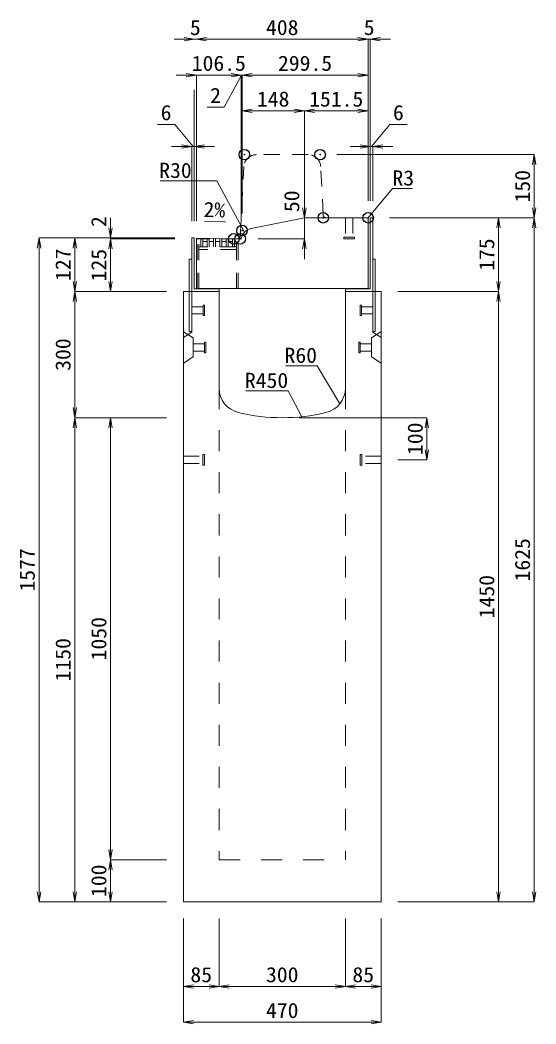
# Model space of a CAD drawing. Units: millimetres at full size. Extents: x -1809 to 57027, y -20349 to 17321.
# Drawn here: x 13777 to 15003, y -6386 to -4001 of the extents above; entities that cross this region are included whole.
import ezdxf
from ezdxf.enums import TextEntityAlignment as Align

# ---------------------------------------------------------------- set-up
doc = ezdxf.new("R2010")
doc.units = ezdxf.units.MM
doc.header["$LTSCALE"] = 50
doc.header["$PDMODE"] = 32
doc.header["$PDSIZE"] = 25
doc.linetypes.add('USER1', pattern=[2, 1, -1])
doc.linetypes.add('USER2', pattern=[1.35, 0.75, -0.6])
for name, color, linetype, lineweight in [('インサート', 3, 'USER2', 9), ('グレーチング', 7, 'USER2', 5), ('受枠', 3, 'Continuous', 5), ('寸法線', 7, 'Continuous', 13), ('引出線', 4, 'Continuous', 13), ('本体', 2, 'Continuous', 13)]:
    doc.layers.add(name, color=color, linetype=linetype, lineweight=lineweight)
doc.layers.add('作業エリア', color=11, linetype='Continuous')
doc.styles.add('ＭＳ 明朝', font='')
doc.styles.get('ＭＳ 明朝').set_extended_font_data('MS Mincho')

# ---------------------------------------------------------------- blocks, each defined once
blk = doc.blocks.new('open_arrow')
at = {"color": 0, "linetype": 'Continuous', "lineweight": -2}
blk.add_lwpolyline([(7.5, 1.25), (0, 0), (7.5, -1.25)], dxfattribs=at)

msp = doc.modelspace()

# ---------------------------------------------------------------- linework, layer by layer
at = {"layer": 'インサート'}
for p, q in [((14550.5, -4471.05), (14550.5, -4517.05)), ((14550.5, -4471.05), (14567.5, -4471.05)), ((14567.5, -4471.05), (14567.5, -4517.05)), ((14546.5, -4521.05), (14546.5, -4517.05)), ((14546.5, -4517.05), (14571.5, -4517.05)), ((14546.5, -4521.05), (14571.5, -4521.05)), ((14571.5, -4517.05), (14571.5, -4521.05)), ((14185, -4682.55), (14212, -4682.55)), ((14185, -4682.55), (14185, -4699.55)), ((14215, -4678.55), (14212, -4678.55)), ((14212, -4678.55), (14212, -4703.55)), ((14215, -4703.55), (14215, -4678.55)), ((14585, -4678.55), (14588, -4678.55)), ((14585, -4703.55), (14585, -4678.55)), ((14588, -4678.55), (14588, -4703.55)), ((14615, -4682.55), (14588, -4682.55)), ((14615, -4682.55), (14615, -4699.55)), ((14185, -4699.55), (14212, -4699.55)), ((14212, -4703.55), (14215, -4703.55)), ((14588, -4703.55), (14585, -4703.55)), ((14615, -4699.55), (14588, -4699.55)), ((14218.2, -4766.55), (14215.2, -4766.55)), ((14215.2, -4766.55), (14215.2, -4791.55)), ((14218.2, -4791.55), (14218.2, -4766.55)), ((14581.8, -4766.55), (14584.8, -4766.55)), ((14581.8, -4791.55), (14581.8, -4766.55)), ((14584.8, -4766.55), (14584.8, -4791.55)), ((14188.2, -4770.55), (14215.2, -4770.55)), ((14188.2, -4770.55), (14188.2, -4787.55)), ((14188.2, -4787.55), (14215.2, -4787.55)), ((14215.2, -4791.55), (14218.2, -4791.55)), ((14584.8, -4791.55), (14581.8, -4791.55)), ((14611.8, -4770.55), (14584.8, -4770.55)), ((14611.8, -4787.55), (14584.8, -4787.55)), ((14611.8, -4770.55), (14611.8, -4787.55)), ((14165, -5037.55), (14211, -5037.55)), ((14165, -5054.55), (14165, -5037.55)), ((14165, -5054.55), (14211, -5054.55)), ((14211, -5058.55), (14211, -5033.55)), ((14211, -5033.55), (14215, -5033.55)), ((14215, -5058.55), (14215, -5033.55)), ((14585, -5033.55), (14589, -5033.55)), ((14585, -5033.55), (14585, -5058.55)), ((14589, -5033.55), (14589, -5058.55)), ((14635, -5037.55), (14589, -5037.55)), ((14635, -5054.55), (14589, -5054.55)), ((14635, -5037.55), (14635, -5054.55)), ((14215, -5058.55), (14211, -5058.55)), ((14589, -5058.55), (14585, -5058.55))]:
    msp.add_line(p, q, dxfattribs=at)
at = {"layer": 'グレーチング'}
for p, q in [((14197.5, -4639.05), (14197.5, -4521.05)), ((14295.5, -4521.05), (14197.5, -4521.05)), ((14202, -4639.05), (14202, -4521.05)), ((14206.5, -4540.05), (14206.5, -4521.05)), ((14211, -4540.05), (14211, -4521.05)), ((14221.6, -4527.05), (14211, -4527.05)), ((14221.6, -4540.05), (14221.6, -4521.05)), ((14226.1, -4540.05), (14226.1, -4521.05)), ((14236.7, -4527.05), (14226.1, -4527.05)), ((14236.7, -4540.05), (14236.7, -4521.05)), ((14241.2, -4540.05), (14241.2, -4521.05)), ((14251.8, -4527.05), (14241.2, -4527.05)), ((14251.8, -4540.05), (14251.8, -4521.05)), ((14256.3, -4540.05), (14256.3, -4521.05)), ((14266.9, -4527.05), (14256.3, -4527.05)), ((14266.9, -4540.05), (14266.9, -4521.05)), ((14271.4, -4540.05), (14271.4, -4521.05)), ((14282, -4527.05), (14271.4, -4527.05)), ((14282, -4540.05), (14282, -4521.05)), ((14286.5, -4540.05), (14286.5, -4521.05)), ((14291, -4639.05), (14291, -4521.05)), ((14295.5, -4639.05), (14295.5, -4521.05)), ((14291, -4540.05), (14202, -4540.05)), ((14291, -4546.05), (14202, -4546.05))]:
    msp.add_line(p, q, dxfattribs=at)
at = {"layer": '作業エリア'}
for p in [(14310, -4321.05), (14490, -4321.05), (14497.5, -4471.05), (14604, -4471.05), (14304.5, -4501.05), (14285, -4521.05), (14300, -4521.05)]:
    msp.add_point(p, dxfattribs=at)
at = {"layer": '受枠'}
for p, q in [((14609, -4471.05), (14609, -4640.05)), ((14615, -4471.05), (14609, -4471.05)), ((14615, -4471.05), (14615, -4741.05)), ((14185, -4519.05), (14185, -4741.05)), ((14185, -4519.05), (14191, -4519.05)), ((14191, -4519.05), (14191, -4640.05)), ((14179, -4569.05), (14179, -4741.05)), ((14179, -4569.05), (14185, -4569.05)), ((14621, -4569.05), (14615, -4569.05)), ((14621, -4569.05), (14621, -4741.05)), ((14185, -4646.05), (14250, -4646.05)), ((14191, -4640.05), (14250, -4640.05)), ((14250, -4640.05), (14250, -4646.05)), ((14550, -4640.05), (14550, -4646.05)), ((14609, -4640.05), (14550, -4640.05)), ((14615, -4646.05), (14550, -4646.05)), ((14179, -4741.05), (14185, -4741.05)), ((14621, -4741.05), (14615, -4741.05))]:
    msp.add_line(p, q, dxfattribs=at)
at = {"layer": '寸法線'}
for p, q in [((14244, -4046.93), (14143, -4046.93)), ((14604, -4046.93), (14196, -4046.93)), ((14556, -4046.93), (14657, -4046.93)), ((14604, -4431.03), (14604, -4046.93)), ((14604, -4431.03), (14604, -4046.93)), ((14609, -4431.03), (14609, -4046.93)), ((14302.57, -4131.93), (14148, -4131.93)), ((14196, -4479.25), (14196, -4131.93)), ((14352.5, -4131.93), (14254.57, -4131.93)), ((14303.53, -4131.93), (14261.69, -4208.3)), ((14302.57, -4481.03), (14302.57, -4131.93)), ((14604, -4131.93), (14304.5, -4131.93)), ((14304.5, -4461.03), (14304.5, -4131.93)), ((14604, -4431.03), (14604, -4131.93)), ((14191, -4479.03), (14191, -4166.91)), ((14196, -4479.25), (14196, -4176.93)), ((14196, -4479.25), (14196, -4176.93)), ((14302.57, -4481.03), (14302.57, -4178.69)), ((14304.5, -4461.03), (14304.5, -4176.93)), ((14261.69, -4208.3), (14221.28, -4208.3)), ((14304.5, -4216.93), (14452.5, -4216.93)), ((14304.5, -4461.03), (14304.5, -4216.93)), ((14452.5, -4431.03), (14452.5, -4216.93)), ((14452.5, -4216.93), (14604, -4216.93)), ((14452.5, -4431.03), (14452.5, -4216.93)), ((14604, -4431.03), (14604, -4216.93)), ((14144.67, -4249.13), (14103.44, -4249.13)), ((14188, -4301.93), (14144.67, -4249.13)), ((14612, -4301.93), (14655.33, -4249.13)), ((14655.33, -4249.13), (14696.56, -4249.13)), ((14239, -4301.93), (14137, -4301.93)), ((14185, -4479.03), (14185, -4301.93)), ((14191, -4479.03), (14191, -4301.93)), ((14561, -4301.93), (14663, -4301.93)), ((14609, -4431.03), (14609, -4301.93)), ((14615, -4431.03), (14615, -4301.93)), ((14530.02, -4321.05), (14998.78, -4321.05)), ((14998.78, -4321.05), (14998.78, -4471.05)), ((14452.5, -4423.05), (14452.5, -4569.05)), ((13992.06, -4471.05), (13992.06, -4569.05)), ((14655.02, -4471.05), (14913.78, -4471.05)), ((14655.02, -4471.05), (14998.78, -4471.05)), ((14655.02, -4471.05), (14998.78, -4471.05)), ((14913.78, -4471.05), (14913.78, -4646.05)), ((14998.78, -4471.05), (14998.78, -6096.05)), ((13822.06, -6096.05), (13822.06, -4519.05)), ((14144.98, -4519.05), (13822.06, -4519.05)), ((13907.06, -4519.05), (13907.06, -4646.05)), ((14144.98, -4519.05), (13907.06, -4519.05)), ((14144.98, -4519.05), (13992.06, -4519.05)), ((14144.98, -4521.05), (13992.06, -4521.05)), ((13992.06, -4521.05), (13992.06, -4646.05)), ((14144.98, -4521.05), (13992.06, -4521.05)), ((14342.59, -4521.05), (14452.5, -4521.05)), ((14124.98, -4646.05), (13907.06, -4646.05)), ((13907.06, -4646.05), (13907.06, -4946.05)), ((14124.98, -4646.05), (13907.06, -4646.05)), ((14124.98, -4646.05), (13992.06, -4646.05)), ((14675.02, -4646.05), (14913.78, -4646.05)), ((14675.02, -4646.05), (14913.78, -4646.05)), ((14913.78, -4646.05), (14913.78, -6096.05)), ((14124.98, -4946.05), (13907.06, -4946.05)), ((13907.06, -6096.05), (13907.06, -4946.05)), ((14124.98, -4946.05), (13907.06, -4946.05)), ((13992.06, -4946.05), (13992.06, -5996.05)), ((14124.98, -4946.05), (13992.06, -4946.05)), ((14440.02, -4946.05), (14743.78, -4946.05)), ((14743.78, -4946.05), (14743.78, -5046.05)), ((14675.02, -5046.05), (14743.78, -5046.05)), ((14124.98, -5996.05), (13992.06, -5996.05)), ((13992.06, -5996.05), (13992.06, -6096.05)), ((14124.98, -5996.05), (13992.06, -5996.05)), ((14124.98, -6096.05), (13822.06, -6096.05)), ((14124.98, -6096.05), (13907.06, -6096.05)), ((14124.98, -6096.05), (13992.06, -6096.05)), ((14675.02, -6096.05), (14913.78, -6096.05)), ((14675.02, -6096.05), (14998.78, -6096.05)), ((14165, -6136.07), (14165, -6297.21)), ((14165, -6136.07), (14165, -6382.21)), ((14250, -6136.07), (14250, -6297.21)), ((14250, -6136.07), (14250, -6297.21)), ((14550, -6136.07), (14550, -6297.21)), ((14550, -6136.07), (14550, -6297.21)), ((14635, -6136.07), (14635, -6297.21)), ((14635, -6136.07), (14635, -6382.21)), ((14165, -6297.21), (14250, -6297.21)), ((14250, -6297.21), (14550, -6297.21)), ((14550, -6297.21), (14635, -6297.21)), ((14165, -6382.21), (14635, -6382.21))]:
    msp.add_line(p, q, dxfattribs=at)
at = {"layer": '引出線'}
for points in [[(14310.6, -4505.19), (14244.87, -4383.51), (14184.87, -4383.51), (14110.2, -4383.51)], [(14603.12, -4471.93), (14661.85, -4401.57), (14709.57, -4401.57)], [(14264, -4481.04), (14215.26, -4480.06), (14264, -4481.04)], [(14537.07, -4912.74), (14482.66, -4822.84), (14407.98, -4822.84)], [(14446.44, -4943.65), (14414.22, -4882.51), (14313.21, -4882.51)]]:
    msp.add_lwpolyline(points, dxfattribs=at)
at = {"layer": '本体', "linetype": 'USER2', "lineweight": 9}
for p, q in [((14461.46, -4321.05), (14338.54, -4321.05)), ((14300.33, -4514.4), (14308.57, -4349.56)), ((14497.17, -4464.4), (14491.43, -4349.56)), ((14185, -4743.05), (14185, -4646.05)), ((14615, -4743.05), (14615, -4646.05)), ((14165, -4755.55), (14185, -4743.05)), ((14635, -4755.55), (14615, -4743.05))]:
    msp.add_line(p, q, dxfattribs=at)
at = {"layer": '本体'}
for p, q in [((14452.5, -4471.05), (14326.19, -4496.66)), ((14601, -4471.05), (14452.5, -4471.05)), ((14604, -4474.05), (14604, -4639.05)), ((14196, -4639.05), (14196, -4519.27)), ((14196, -4519.27), (14285, -4521.05)), ((14285, -4521.05), (14302.57, -4521.05)), ((14165, -4646.05), (14165, -6096.05)), ((14165, -4646.05), (14250, -4646.05)), ((14604, -4639.05), (14196, -4639.05)), ((14250, -4646.05), (14250, -4875.53)), ((14550, -4646.05), (14550, -4875.53)), ((14550, -4646.05), (14635, -4646.05)), ((14635, -4646.05), (14635, -6096.05)), ((14165, -6096.05), (14635, -6096.05))]:
    msp.add_line(p, q, dxfattribs=at)
at = {"layer": '本体', "lineweight": 9}
for p, q in [((14165, -4742.05), (14188.2, -4756.55)), ((14634.58, -4742.31), (14611.8, -4756.55)), ((14188.2, -4756.55), (14188.2, -4801.55)), ((14611.8, -4756.55), (14611.8, -4801.55)), ((14188.2, -4801.55), (14165, -4816.05)), ((14611.8, -4801.55), (14635, -4816.05))]:
    msp.add_line(p, q, dxfattribs=at)
at = {"layer": '本体', "linetype": 'USER1', "lineweight": 15}
for p, q in [((14250, -4875.53), (14250, -5996.05)), ((14550, -4875.53), (14550, -5996.05)), ((14250, -5996.05), (14550, -5996.05))]:
    msp.add_line(p, q, dxfattribs=at)
at = {"layer": '本体', "linetype": 'USER2', "lineweight": 9}
for centre, radius, start, end in [((14338.54, -4351.05), 30, 90, 177.13759), ((14461.46, -4351.05), 30, 2.86241, 90), ((14504.16, -4464.05), 7, 182.86241, 270), ((14293.34, -4514.05), 7, 270, 357.13759)]:
    msp.add_arc(centre, radius, start, end, dxfattribs=at)
at = {"layer": '本体'}
for centre, radius, start, end in [((14601, -4474.05), 3, 0, 90), ((14332.15, -4526.06), 30, 101.45875, 170.39512), ((14310, -4875.53), 60, 180, 256.65764), ((14490, -4875.53), 60, 283.34236, 0), ((14400, -4496.05), 450, 256.65764, 283.34236)]:
    msp.add_arc(centre, radius, start, end, dxfattribs=at)

# ---------------------------------------------------------------- block references
at = {"layer": '寸法線', "xscale": 3.2, "yscale": 3.2}
for p, rotation in [((14191, -4046.93), 180), ((14604, -4046.93), 180), ((14604, -4046.93), 180), ((14196, -4131.93), 180), ((14302.57, -4131.93), 180), ((14302.57, -4131.93), 180), ((14604, -4131.93), 180), ((14452.5, -4216.93), 180), ((14604, -4216.93), 180), ((14185, -4301.93), 180), ((14609, -4301.93), 180), ((14998.78, -4321.05), 270), ((14452.5, -4471.05), 90), ((14998.78, -4471.05), 90), ((14913.78, -4471.05), 270), ((14998.78, -4471.05), 270), ((13992.06, -4519.05), 90), ((13822.06, -4519.05), 270), ((13907.06, -4519.05), 270), ((13992.06, -4521.05), 270), ((13992.06, -4521.05), 270), ((14452.5, -4521.05), 270), ((13907.06, -4646.05), 90), ((13992.06, -4646.05), 90), ((14913.78, -4646.05), 90), ((13907.06, -4646.05), 270), ((14913.78, -4646.05), 270), ((13907.06, -4946.05), 90), ((13907.06, -4946.05), 270), ((13992.06, -4946.05), 270), ((14743.78, -4946.05), 270), ((14743.78, -5046.05), 90), ((13992.06, -5996.05), 90), ((13992.06, -5996.05), 270), ((13822.06, -6096.05), 90), ((13907.06, -6096.05), 90), ((13992.06, -6096.05), 90), ((14913.78, -6096.05), 90), ((14998.78, -6096.05), 90), ((14250, -6297.21), 180), ((14550, -6297.21), 180), ((14635, -6297.21), 180), ((14635, -6382.21), 180)]:
    msp.add_blockref('open_arrow', p, dxfattribs=dict(at, rotation=rotation))
for p in [(14196, -4046.93), (14196, -4046.93), (14609, -4046.93), (14304.5, -4131.93), (14304.5, -4131.93), (14304.5, -4216.93), (14452.5, -4216.93), (14191, -4301.93), (14615, -4301.93), (14165, -6297.21), (14250, -6297.21), (14550, -6297.21), (14165, -6382.21)]:
    msp.add_blockref('open_arrow', p, dxfattribs=at)
at = {"layer": '引出線'}
for p, xscale, yscale, rotation in [((14264, -4481.04), 0.0533, 0.0533, 178.9), ((14603.12, -4471.93), 0.0533, 0.0533, 50.2), ((14310.6, -4505.19), 0.0533, 0.0533, 118.4), ((14537.07, -4912.74), 0.0444, 0.0444, 121.2), ((14446.44, -4943.65), 0.0444, 0.0444, 117.8)]:
    msp.add_blockref('open_arrow', p, dxfattribs=dict(at, xscale=xscale, yscale=yscale, rotation=rotation))

# ---------------------------------------------------------------- texts
at = {"layer": '寸法線', "style": 'ＭＳ 明朝', "width": 1.05}
for s, p in [('5', (14193.5, -4018.91)), ('408', (14400, -4018.91)), ('5', (14606.5, -4018.91)), ('106.5', (14249.28, -4103.91)), ('299.5', (14454.25, -4103.91)), ('2', (14241.48, -4180.28)), ('148', (14378.5, -4188.91)), ('151.5', (14528.25, -4188.91)), ('6', (14124.05, -4221.11)), ('6', (14675.95, -4221.11)), ('85', (14207.5, -6269.19)), ('300', (14400, -6269.19)), ('85', (14592.5, -6269.19)), ('470', (14400, -6354.19))]:
    msp.add_text(s, height=36.03, dxfattribs=at).set_placement(p, align=Align.MIDDLE_CENTER)
for s, p in [('150', (14970.76, -4396.05)), ('50', (14422.5, -4431.79)), ('2', (13964.06, -4480.2)), ('175', (14885.76, -4558.55)), ('127', (13879.04, -4582.55)), ('125', (13964.04, -4583.55)), ('300', (13879.04, -4796.05)), ('100', (14715.76, -4996.05)), ('1625', (14970.76, -5283.55)), ('1577', (13794.04, -5307.55)), ('1450', (14885.76, -5371.05)), ('1050', (13964.04, -5471.05)), ('1150', (13879.04, -5521.05)), ('100', (13964.04, -6046.05))]:
    msp.add_text(s, height=36.03, rotation=90, dxfattribs=at).set_placement(p, align=Align.MIDDLE_CENTER)
at = {"layer": '引出線', "style": 'ＭＳ 明朝', "width": 1.05}
for s, p in [('R30', (14184.87, -4340.31)), ('R60', (14482.66, -4779.64)), ('R450', (14414.22, -4839.31))]:
    msp.add_text(s, height=36.03, dxfattribs=at).set_placement(p, align=Align.TOP_RIGHT)
msp.add_text('R3', height=36.03, dxfattribs=at).set_placement((14661.85, -4358.37), align=Align.TOP_LEFT)
msp.add_text('2%', height=36.03, rotation=358.854, dxfattribs=at).set_placement((14264.94, -4434.14), align=Align.TOP_RIGHT)

doc.saveas('drawing.dxf')
